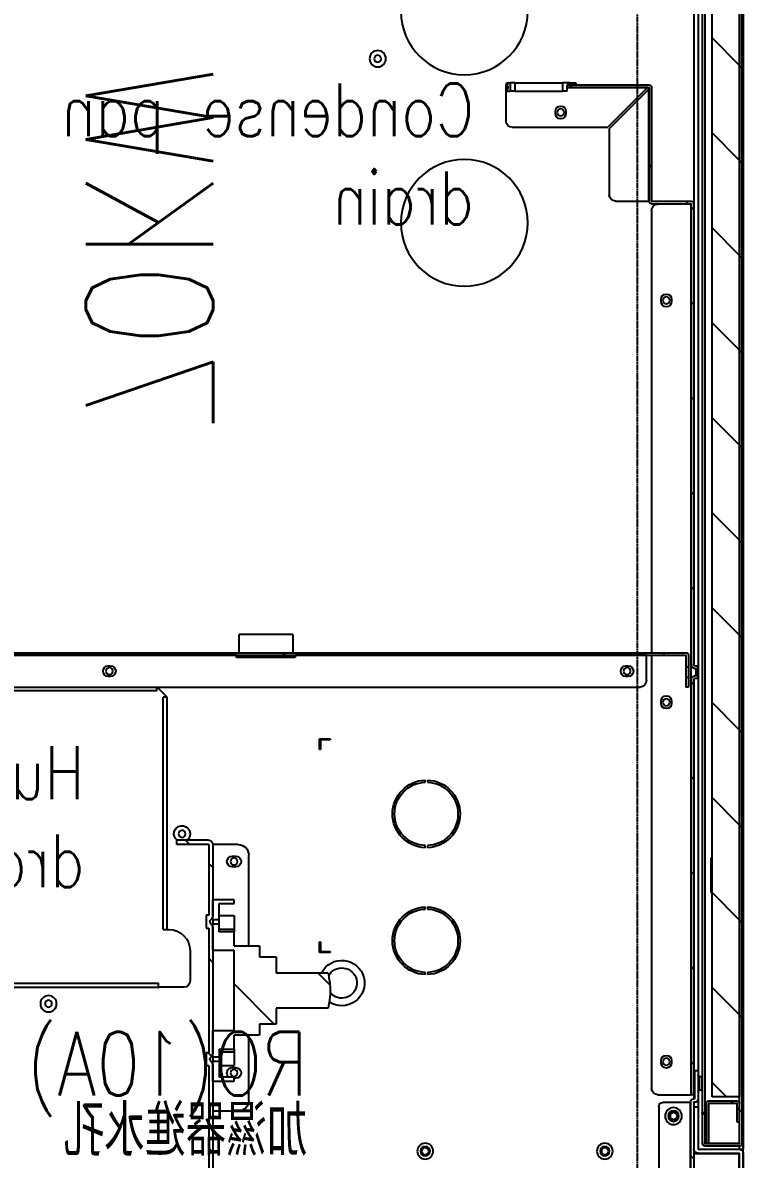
# Model space of a CAD drawing. Extents: x 225000 to 2157367, y 208400 to 840900.
# Drawn here: x 504635 to 504979, y 413072 to 413610 of the extents above; entities that cross this region are included whole.
import ezdxf
from ezdxf.enums import TextEntityAlignment as Align

# ---------------------------------------------------------------- set-up
doc = ezdxf.new("R2010")
doc.units = 0
doc.header["$LTSCALE"] = 10
doc.linetypes.add('XFDC20$0$HIDDEN2', pattern=[0.1875, 0.125, -0.0625])
for name, color, linetype in [('XFDC20$0$A-C-2800 (PH2)', 195, 'XFDC20$0$HIDDEN2'), ('XFM2Q20-DC$0$EQUIP-01', 3, 'Continuous'), ('XFM2Q20-DC$0$RACK-DC1-600X1200', 6, 'Continuous'), ('XFM2Q20-DC$0$RACK-DC1-洋基', 9, 'Continuous')]:
    doc.layers.add(name, color=color, linetype=linetype)
doc.styles.add('XFM2Q20-DC$0$XOL30-HVAC-EQ-L194205$0$Standard', font='txt.shx', dxfattribs={"width": 0.8, "bigfont": 'chineset.shx'})
pattern_1 = [(45, (-3953.437, -702.407), (-22.45064, 22.45064), [])]

# ---------------------------------------------------------------- blocks, each defined once
blk = doc.blocks.new('XFDC20')
at = {"layer": 'XFDC20$0$A-C-2800 (PH2)', "ltscale": 0.3}
blk.add_line((504925.59, 211277.31), (504925.59, 222602.31), dxfattribs=at)
blk = doc.blocks.new('XFM2Q20-DC$0$RACK-70W-加濕型')
at = {"layer": 'XFM2Q20-DC$0$EQUIP-01'}
h = blk.add_hatch(dxfattribs=at)
h.set_pattern_fill('ANSI31', color=256, scale=10, style=0)
h.set_pattern_definition(pattern_1)
edge = h.paths.add_edge_path(flags=0)
edge.add_line((-280.6, 91.5), (-281.8, 91.5))
edge.add_line((-281.8, 91.5), (-281.8, 77.71))
edge.add_arc((-281.81, 77.71), 0.01, 270, 360, ccw=False)
edge.add_line((-281.81, 77.7), (-298.29, 77.7))
edge.add_arc((-298.29, 77.71), 0.01, 180, 270, ccw=False)
edge.add_line((-298.3, 77.71), (-298.3, 1012.29))
edge.add_arc((-298.29, 1012.29), 0.01, 90, 180, ccw=False)
edge.add_line((-298.29, 1012.3), (-281.81, 1012.3))
edge.add_arc((-281.81, 1012.29), 0.01, 0, 90, ccw=False)
edge.add_line((-281.8, 1012.29), (-281.8, 998.5))
edge.add_line((-281.8, 998.5), (-280.6, 998.5))
edge.add_line((-280.6, 998.5), (-280.6, 1012.29))
edge.add_arc((-281.81, 1012.29), 1.21, 0, 90)
edge.add_line((-281.81, 1013.5), (-298.29, 1013.5))
edge.add_arc((-298.29, 1012.29), 1.21, 90, 180)
edge.add_line((-299.5, 1012.29), (-299.5, 77.71))
edge.add_arc((-298.29, 77.71), 1.21, 180, 270)
edge.add_line((-298.29, 76.5), (-281.81, 76.5))
edge.add_arc((-281.81, 77.71), 1.21, 270, 360)
edge.add_line((-280.6, 77.71), (-280.6, 91.5))
h = blk.add_hatch(dxfattribs=at)
h.set_pattern_fill('ANSI31', color=256, scale=10, style=0)
h.set_pattern_definition(pattern_1)
h.paths.add_polyline_path([(-285.3, 99.7), (-285.3, 990.3), (-298.3, 990.3), (-298.3, 99.7)], flags=0)
h = blk.add_hatch(dxfattribs=at)
h.set_pattern_fill('ANSI31', color=256, scale=10, style=0)
h.set_pattern_definition(pattern_1)
edge = h.paths.add_edge_path(flags=0)
edge.add_line((-278.6, 303.31), (-278.6, 302.08))
edge.add_line((-278.6, 302.08), (-277.61, 302.08))
edge.add_spline(control_points=[(-277.61, 302.08), (-277.54, 302.08), (-277.47, 302.08), (-277.41, 302.09), (-277.17, 302.11), (-276.93, 302.18), (-276.72, 302.28), (-276.56, 302.35), (-276.41, 302.44), (-276.27, 302.55), (-276.09, 302.69), (-275.94, 302.85), (-275.81, 303.03), (-275.67, 303.24), (-275.55, 303.47), (-275.49, 303.72), (-275.43, 303.92), (-275.4, 304.12), (-275.4, 304.33)], knot_values=[0.012492, 0.012492, 0.012492, 0.012492, 0.012694, 0.012694, 0.012694, 0.01341, 0.01341, 0.01341, 0.013935, 0.013935, 0.013935, 0.014597, 0.014597, 0.014597, 0.015361, 0.015361, 0.015361, 0.015982, 0.015982, 0.015982, 0.015982], weights=[1, 1, 1, 1, 1, 1, 1, 1, 1, 1, 1, 1, 1, 1, 1, 1, 1, 1, 1], degree=3, periodic=0)
edge.add_line((-275.4, 304.33), (-275.4, 521.99))
edge.add_arc((-275.39, 521.99), 0.01, 90, 180, ccw=False)
edge.add_line((-275.39, 522), (-256.61, 522))
edge.add_arc((-256.61, 523.21), 1.21, 270, 360)
edge.add_line((-255.4, 523.21), (-255.4, 576.99))
edge.add_arc((-255.39, 576.99), 0.01, 90, 180, ccw=False)
edge.add_line((-255.39, 577), (-216.65, 577))
edge.add_line((-216.65, 577), (-216.65, 578.2))
edge.add_line((-216.65, 578.2), (-255.39, 578.2))
edge.add_arc((-255.39, 576.99), 1.21, 90, 180)
edge.add_line((-256.6, 576.99), (-256.6, 523.21))
edge.add_arc((-256.61, 523.21), 0.01, 270, 360, ccw=False)
edge.add_line((-256.61, 523.2), (-275.39, 523.2))
edge.add_arc((-275.39, 521.99), 1.21, 90, 180)
edge.add_line((-276.6, 521.99), (-276.6, 304.33))
edge.add_spline(control_points=[(-276.6, 304.33), (-276.6, 304.27), (-276.61, 304.21), (-276.62, 304.15), (-276.64, 304.04), (-276.68, 303.92), (-276.73, 303.83), (-276.79, 303.73), (-276.86, 303.63), (-276.95, 303.56), (-277, 303.51), (-277.06, 303.47), (-277.12, 303.44), (-277.21, 303.39), (-277.32, 303.35), (-277.43, 303.33), (-277.49, 303.32), (-277.55, 303.31), (-277.61, 303.31)], knot_values=[0.005521, 0.005521, 0.005521, 0.005521, 0.005706, 0.005706, 0.005706, 0.006052, 0.006052, 0.006052, 0.006399, 0.006399, 0.006399, 0.006604, 0.006604, 0.006604, 0.006941, 0.006941, 0.006941, 0.007122, 0.007122, 0.007122, 0.007122], weights=[1, 1, 1, 1, 1, 1, 1, 1, 1, 1, 1, 1, 1, 1, 1, 1, 1, 1, 1], degree=3, periodic=0)
edge.add_line((-277.61, 303.31), (-278.6, 303.31))
h = blk.add_hatch(dxfattribs=at)
h.set_pattern_fill('ANSI31', color=256, scale=10, style=0)
h.set_pattern_definition(pattern_1)
edge = h.paths.add_edge_path(flags=0)
edge.add_line((-272.89, 308.5), (180.72, 308.5))
edge.add_line((180.72, 308.5), (180.72, 309.7))
edge.add_line((180.72, 309.7), (-272.89, 309.7))
edge.add_arc((-272.89, 308.49), 1.21, 90, 180)
edge.add_line((-274.1, 308.49), (-274.1, 303))
edge.add_line((-274.1, 303), (-272.9, 303))
edge.add_line((-272.9, 303), (-272.9, 308.49))
edge.add_arc((-272.89, 308.49), 0.01, 90, 180, ccw=False)
h = blk.add_hatch(dxfattribs=at)
h.set_pattern_fill('ANSI31', color=256, scale=10, style=0)
h.set_pattern_definition(pattern_1)
edge = h.paths.add_edge_path(flags=0)
edge.add_line((-275.4, 100.71), (-275.4, 296.67))
edge.add_spline(control_points=[(-275.4, 296.67), (-275.4, 296.8), (-275.41, 296.92), (-275.43, 297.05), (-275.46, 297.18), (-275.49, 297.32), (-275.54, 297.45), (-275.63, 297.7), (-275.77, 297.94), (-275.95, 298.15), (-276.12, 298.34), (-276.32, 298.51), (-276.54, 298.63), (-276.76, 298.76), (-277, 298.85), (-277.25, 298.89), (-277.37, 298.91), (-277.49, 298.92), (-277.61, 298.92)], knot_values=[0.013074, 0.013074, 0.013074, 0.013074, 0.01345, 0.01345, 0.01345, 0.013861, 0.013861, 0.013861, 0.014671, 0.014671, 0.014671, 0.015433, 0.015433, 0.015433, 0.01619, 0.01619, 0.01619, 0.016548, 0.016548, 0.016548, 0.016548], weights=[1, 1, 1, 1, 1, 1, 1, 1, 1, 1, 1, 1, 1, 1, 1, 1, 1, 1, 1], degree=3, periodic=0)
edge.add_line((-277.61, 298.92), (-278.6, 298.92))
edge.add_line((-278.6, 298.92), (-278.6, 297.69))
edge.add_line((-278.6, 297.69), (-277.61, 297.69))
edge.add_spline(control_points=[(-277.61, 297.69), (-277.59, 297.69), (-277.57, 297.69), (-277.55, 297.69), (-277.44, 297.68), (-277.32, 297.65), (-277.22, 297.61), (-277.11, 297.57), (-277.02, 297.5), (-276.93, 297.42), (-276.85, 297.35), (-276.77, 297.25), (-276.72, 297.15), (-276.67, 297.05), (-276.63, 296.94), (-276.61, 296.82), (-276.6, 296.77), (-276.6, 296.72), (-276.6, 296.67)], knot_values=[0.004605, 0.004605, 0.004605, 0.004605, 0.004665, 0.004665, 0.004665, 0.005007, 0.005007, 0.005007, 0.005354, 0.005354, 0.005354, 0.005702, 0.005702, 0.005702, 0.006049, 0.006049, 0.006049, 0.006206, 0.006206, 0.006206, 0.006206], weights=[1, 1, 1, 1, 1, 1, 1, 1, 1, 1, 1, 1, 1, 1, 1, 1, 1, 1, 1], degree=3, periodic=0)
edge.add_line((-276.6, 296.67), (-276.6, 100.71))
edge.add_line((-276.6, 100.71), (-275.4, 100.71))
h = blk.add_hatch(dxfattribs=at)
h.set_pattern_fill('ANSI31', color=256, scale=10, style=0)
h.set_pattern_definition(pattern_1)
edge = h.paths.add_edge_path(flags=0)
edge.add_arc((-46.99, 218.99), 2.01, 90, 180)
edge.add_line((-49, 218.99), (-49, 185.67))
edge.add_spline(control_points=[(-49, 185.67), (-49, 185.54), (-48.99, 185.4), (-48.97, 185.26), (-48.92, 184.98), (-48.83, 184.7), (-48.71, 184.44), (-48.55, 184.09), (-48.33, 183.77), (-48.08, 183.47), (-47.96, 183.31), (-47.82, 183.16), (-47.7, 183), (-47.64, 182.93), (-47.58, 182.85), (-47.53, 182.76), (-47.5, 182.71), (-47.48, 182.65), (-47.46, 182.59), (-47.46, 182.56), (-47.45, 182.53), (-47.45, 182.5), (-47.45, 182.45), (-47.47, 182.39), (-47.48, 182.34), (-47.52, 182.23), (-47.59, 182.13), (-47.66, 182.04), (-47.98, 181.62), (-48.35, 181.24), (-48.6, 180.78), (-48.76, 180.49), (-48.89, 180.17), (-48.95, 179.84), (-48.98, 179.67), (-49, 179.5), (-49, 179.33)], knot_values=[0.024267, 0.024267, 0.024267, 0.024267, 0.024675, 0.024675, 0.024675, 0.025525, 0.025525, 0.025525, 0.026669, 0.026669, 0.026669, 0.027266, 0.027266, 0.027266, 0.027555, 0.027555, 0.027555, 0.027737, 0.027737, 0.027737, 0.027826, 0.027826, 0.027826, 0.027988, 0.027988, 0.027988, 0.02834, 0.02834, 0.02834, 0.029905, 0.029905, 0.029905, 0.030908, 0.030908, 0.030908, 0.031425, 0.031425, 0.031425, 0.031425], weights=[1, 1, 1, 1, 1, 1, 1, 1, 1, 1, 1, 1, 1, 1, 1, 1, 1, 1, 1, 1, 1, 1, 1, 1, 1, 1, 1, 1, 1, 1, 1, 1, 1, 1, 1, 1, 1], degree=3, periodic=0)
edge.add_line((-49, 179.33), (-49, 120.67))
edge.add_spline(control_points=[(-49, 120.67), (-49, 120.54), (-48.99, 120.4), (-48.97, 120.26), (-48.92, 119.98), (-48.83, 119.7), (-48.71, 119.44), (-48.55, 119.09), (-48.33, 118.77), (-48.08, 118.47), (-47.96, 118.31), (-47.82, 118.16), (-47.7, 118), (-47.64, 117.93), (-47.58, 117.85), (-47.53, 117.76), (-47.5, 117.71), (-47.48, 117.65), (-47.46, 117.59), (-47.46, 117.56), (-47.45, 117.53), (-47.45, 117.5), (-47.45, 117.45), (-47.47, 117.39), (-47.48, 117.34), (-47.52, 117.23), (-47.59, 117.13), (-47.66, 117.04), (-47.98, 116.62), (-48.35, 116.24), (-48.6, 115.78), (-48.76, 115.49), (-48.89, 115.17), (-48.95, 114.84), (-48.98, 114.67), (-49, 114.5), (-49, 114.33)], knot_values=[0.024267, 0.024267, 0.024267, 0.024267, 0.024675, 0.024675, 0.024675, 0.025525, 0.025525, 0.025525, 0.026669, 0.026669, 0.026669, 0.027266, 0.027266, 0.027266, 0.027555, 0.027555, 0.027555, 0.027737, 0.027737, 0.027737, 0.027826, 0.027826, 0.027826, 0.027988, 0.027988, 0.027988, 0.02834, 0.02834, 0.02834, 0.029905, 0.029905, 0.029905, 0.030908, 0.030908, 0.030908, 0.031425, 0.031425, 0.031425, 0.031425], weights=[1, 1, 1, 1, 1, 1, 1, 1, 1, 1, 1, 1, 1, 1, 1, 1, 1, 1, 1, 1, 1, 1, 1, 1, 1, 1, 1, 1, 1, 1, 1, 1, 1, 1, 1, 1, 1], degree=3, periodic=0)
edge.add_line((-49, 114.33), (-49, 43.01))
edge.add_arc((-46.99, 43.01), 2.01, 180, 270)
edge.add_line((-46.99, 41), (-32.1, 41))
edge.add_line((-32.1, 41), (-32.1, 43))
edge.add_line((-32.1, 43), (-46.99, 43))
edge.add_arc((-46.99, 43.01), 0.01, 180, 270, ccw=False)
edge.add_line((-47, 43.01), (-47, 114.33))
edge.add_spline(control_points=[(-47, 114.33), (-47, 114.33), (-47, 114.33), (-47, 114.34), (-47, 114.35), (-47, 114.36), (-46.99, 114.37), (-46.99, 114.38), (-46.98, 114.39), (-46.97, 114.4), (-46.97, 114.41), (-46.96, 114.42), (-46.95, 114.42), (-46.94, 114.43), (-46.93, 114.43), (-46.92, 114.43), (-46.91, 114.44), (-46.91, 114.44), (-46.9, 114.44)], knot_values=[0.000098, 0.000098, 0.000098, 0.000098, 0.000109, 0.000109, 0.000109, 0.000147, 0.000147, 0.000147, 0.000181, 0.000181, 0.000181, 0.000213, 0.000213, 0.000213, 0.000243, 0.000243, 0.000243, 0.000263, 0.000263, 0.000263, 0.000263], weights=[1, 1, 1, 1, 1, 1, 1, 1, 1, 1, 1, 1, 1, 1, 1, 1, 1, 1, 1], degree=3, periodic=0)
edge.add_line((-46.9, 114.44), (-45.8, 114.44))
edge.add_line((-45.8, 114.44), (-45.8, 120.56))
edge.add_line((-45.8, 120.56), (-46.9, 120.56))
edge.add_spline(control_points=[(-46.9, 120.56), (-46.91, 120.56), (-46.91, 120.56), (-46.92, 120.57), (-46.92, 120.57), (-46.93, 120.57), (-46.94, 120.57), (-46.95, 120.58), (-46.96, 120.58), (-46.97, 120.59), (-46.98, 120.6), (-46.98, 120.61), (-46.99, 120.63), (-47, 120.64), (-47, 120.65), (-47, 120.67), (-47, 120.67), (-47, 120.67), (-47, 120.67)], knot_values=[0.000647, 0.000647, 0.000647, 0.000647, 0.000664, 0.000664, 0.000664, 0.000685, 0.000685, 0.000685, 0.000723, 0.000723, 0.000723, 0.000764, 0.000764, 0.000764, 0.000789, 0.000789, 0.000789, 0.000814, 0.000814, 0.000814, 0.000814], weights=[1, 1, 1, 1, 1, 1, 1, 1, 1, 1, 1, 1, 1, 1, 1, 1, 1, 1, 1], degree=3, periodic=0)
edge.add_line((-47, 120.67), (-47, 179.33))
edge.add_spline(control_points=[(-47, 179.33), (-47, 179.33), (-47, 179.33), (-47, 179.34), (-47, 179.35), (-47, 179.36), (-46.99, 179.37), (-46.99, 179.38), (-46.98, 179.39), (-46.97, 179.4), (-46.97, 179.41), (-46.96, 179.42), (-46.95, 179.42), (-46.94, 179.43), (-46.93, 179.43), (-46.92, 179.43), (-46.91, 179.44), (-46.91, 179.44), (-46.9, 179.44)], knot_values=[0.000098, 0.000098, 0.000098, 0.000098, 0.000109, 0.000109, 0.000109, 0.000147, 0.000147, 0.000147, 0.000181, 0.000181, 0.000181, 0.000213, 0.000213, 0.000213, 0.000243, 0.000243, 0.000243, 0.000263, 0.000263, 0.000263, 0.000263], weights=[1, 1, 1, 1, 1, 1, 1, 1, 1, 1, 1, 1, 1, 1, 1, 1, 1, 1, 1], degree=3, periodic=0)
edge.add_line((-46.9, 179.44), (-45.8, 179.44))
edge.add_line((-45.8, 179.44), (-45.8, 185.56))
edge.add_line((-45.8, 185.56), (-46.9, 185.56))
edge.add_spline(control_points=[(-46.9, 185.56), (-46.91, 185.56), (-46.91, 185.56), (-46.92, 185.57), (-46.92, 185.57), (-46.93, 185.57), (-46.94, 185.57), (-46.95, 185.58), (-46.96, 185.58), (-46.97, 185.59), (-46.98, 185.6), (-46.98, 185.61), (-46.99, 185.63), (-47, 185.64), (-47, 185.65), (-47, 185.67), (-47, 185.67), (-47, 185.67), (-47, 185.67)], knot_values=[0.000647, 0.000647, 0.000647, 0.000647, 0.000664, 0.000664, 0.000664, 0.000685, 0.000685, 0.000685, 0.000723, 0.000723, 0.000723, 0.000764, 0.000764, 0.000764, 0.000789, 0.000789, 0.000789, 0.000814, 0.000814, 0.000814, 0.000814], weights=[1, 1, 1, 1, 1, 1, 1, 1, 1, 1, 1, 1, 1, 1, 1, 1, 1, 1, 1], degree=3, periodic=0)
edge.add_line((-47, 185.67), (-47, 218.99))
edge.add_arc((-46.99, 218.99), 0.01, 90, 180, ccw=False)
edge.add_line((-46.99, 219), (-32, 219))
edge.add_line((-32, 219), (-32, 221))
edge.add_line((-32, 221), (-46.99, 221))
h = blk.add_hatch(dxfattribs=at)
h.set_pattern_fill('ANSI31', color=256, scale=10, style=0)
h.set_pattern_definition(pattern_1)
h.paths.add_polyline_path([(-49, 192.9), (-59, 192.9), (-59, 191.05), (-52, 191.05), (-52, 183.44), (-49, 183.44)], flags=0)
h = blk.add_hatch(dxfattribs=at)
h.set_pattern_fill('ANSI31', color=256, scale=10, style=0)
h.set_pattern_definition(pattern_1)
edge = h.paths.add_edge_path(flags=0)
edge.add_line((-79, 141.59), (-79, 134.13))
edge.add_line((-79, 134.13), (-71, 134.13))
edge.add_line((-71, 134.13), (-71, 128.89))
edge.add_line((-71, 128.89), (-59, 128.89))
edge.add_line((-59, 128.89), (-59, 122.28))
edge.add_line((-59, 122.28), (-52, 122.28))
edge.add_line((-52, 122.28), (-52, 118.44))
edge.add_line((-52, 118.44), (-49, 118.44))
edge.add_line((-49, 118.44), (-49, 130.87))
edge.add_line((-49, 130.87), (-59, 130.87))
edge.add_line((-59, 130.87), (-59, 169.13))
edge.add_line((-59, 169.13), (-49, 169.13))
edge.add_line((-49, 169.13), (-49, 181.56))
edge.add_line((-49, 181.56), (-52, 181.56))
edge.add_line((-52, 181.56), (-52, 177.72))
edge.add_line((-52, 177.72), (-59, 177.72))
edge.add_line((-59, 177.72), (-59, 171.11))
edge.add_line((-59, 171.11), (-71, 171.11))
edge.add_line((-71, 171.11), (-71, 165.87))
edge.add_line((-71, 165.87), (-79, 165.87))
edge.add_line((-79, 165.87), (-79, 158.41))
edge.add_line((-79, 158.41), (-103.5, 158.41))
edge.add_spline(control_points=[(-103.5, 158.41), (-104.01, 156.29), (-104.35, 154.11), (-104.47, 151.93), (-104.67, 148.48), (-104.31, 144.98), (-103.51, 141.62), (-103.51, 141.61), (-103.5, 141.6), (-103.5, 141.59)], knot_values=[0.036126, 0.036126, 0.036126, 0.036126, 0.042615, 0.042615, 0.042615, 0.052873, 0.052873, 0.052873, 0.052907, 0.052907, 0.052907, 0.052907], weights=[1, 1, 1, 1, 1, 1, 1, 1, 1, 1], degree=3, periodic=0)
edge.add_line((-103.5, 141.59), (-79, 141.59))
h = blk.add_hatch(dxfattribs=at)
h.set_pattern_fill('ANSI31', color=256, scale=10, style=0)
h.set_pattern_definition(pattern_1)
edge = h.paths.add_edge_path(flags=0)
edge.add_arc((-276.99, 98.71), 1.61, 180, 270)
edge.add_line((-276.99, 97.1), (-276.61, 97.1))
edge.add_arc((-276.61, 97.09), 0.01, 0, 90, ccw=False)
edge.add_line((-276.6, 97.09), (-276.6, 54.11))
edge.add_arc((-276.61, 54.11), 0.01, 270, 360, ccw=False)
edge.add_line((-276.61, 54.1), (-276.99, 54.1))
edge.add_arc((-276.99, 52.49), 1.61, 90, 180)
edge.add_line((-278.6, 52.49), (-278.6, 39.1))
edge.add_line((-278.6, 39.1), (-277, 39.1))
edge.add_line((-277, 39.1), (-277, 52.49))
edge.add_arc((-276.99, 52.49), 0.01, 90, 180, ccw=False)
edge.add_line((-276.99, 52.5), (-276.61, 52.5))
edge.add_arc((-276.61, 54.11), 1.61, 270, 360)
edge.add_line((-275, 54.11), (-275, 97.09))
edge.add_arc((-276.61, 97.09), 1.61, 0, 90)
edge.add_line((-276.61, 98.7), (-276.99, 98.7))
edge.add_arc((-276.99, 98.71), 0.01, 180, 270, ccw=False)
edge.add_line((-277, 98.71), (-277, 112.1))
edge.add_line((-277, 112.1), (-278.6, 112.1))
edge.add_line((-278.6, 112.1), (-278.6, 98.71))
h = blk.add_hatch(dxfattribs=at)
h.set_pattern_fill('ANSI31', color=256, scale=10, style=0)
h.set_pattern_definition(pattern_1)
edge = h.paths.add_edge_path(flags=0)
edge.add_line((-298.3, 96.49), (-298.3, 87.7))
edge.add_line((-298.3, 87.7), (-297.1, 87.7))
edge.add_line((-297.1, 87.7), (-297.1, 96.49))
edge.add_arc((-297.09, 96.49), 0.01, 90, 180, ccw=False)
edge.add_line((-297.09, 96.5), (-283.61, 96.5))
edge.add_arc((-283.61, 96.49), 0.01, 0, 90, ccw=False)
edge.add_line((-283.6, 96.49), (-283.6, 77.7))
edge.add_line((-283.6, 77.7), (-282.4, 77.7))
edge.add_line((-282.4, 77.7), (-282.4, 96.49))
edge.add_arc((-283.61, 96.49), 1.21, 0, 90)
edge.add_line((-283.61, 97.7), (-297.09, 97.7))
edge.add_arc((-297.09, 96.49), 1.21, 90, 180)
h = blk.add_hatch(dxfattribs=at)
h.set_pattern_fill('ANSI31', color=256, scale=10, style=0)
h.set_pattern_definition(pattern_1)
edge = h.paths.add_edge_path(flags=0)
edge.add_line((-298, 32.01), (-298, 72.99))
edge.add_arc((-297.99, 72.99), 0.01, 90, 180, ccw=False)
edge.add_line((-297.99, 73), (-278.61, 73))
edge.add_arc((-278.61, 75.01), 2.01, 270, 360)
edge.add_line((-276.6, 75.01), (-276.6, 95))
edge.add_line((-276.6, 95), (-278.6, 95))
edge.add_line((-278.6, 95), (-278.6, 75.01))
edge.add_arc((-278.61, 75.01), 0.01, 270, 360, ccw=False)
edge.add_line((-278.61, 75), (-297.99, 75))
edge.add_arc((-297.99, 72.99), 2.01, 90, 180)
edge.add_line((-300, 72.99), (-300, 32.01))
edge.add_arc((-297.99, 32.01), 2.01, 180, 270)
edge.add_line((-297.99, 30), (-277.01, 30))
edge.add_arc((-277.01, 32.01), 2.01, 270, 360)
edge.add_line((-275, 32.01), (-275, 45.65))
edge.add_spline(control_points=[(-275, 45.65), (-275.01, 45.73), (-275.01, 45.81), (-275.01, 45.89), (-275.02, 46.11), (-275.02, 46.33), (-275, 46.55)], knot_values=[0.006519, 0.006519, 0.006519, 0.006519, 0.006757, 0.006757, 0.006757, 0.007417, 0.007417, 0.007417, 0.007417], weights=[1, 1, 1, 1, 1, 1, 1], degree=3, periodic=0)
edge.add_line((-275, 46.55), (-275, 52))
edge.add_line((-275, 52), (-277, 52))
edge.add_line((-277, 52), (-277, 32.01))
edge.add_arc((-277.01, 32.01), 0.01, 270, 360, ccw=False)
edge.add_line((-277.01, 32), (-297.99, 32))
edge.add_arc((-297.99, 32.01), 0.01, 180, 270, ccw=False)
for p, q in [((-300, 1015), (-300, 75)), ((-299.5, 77.71), (-299.5, 1012.29)), ((-298.3, 77.71), (-298.3, 1012.29)), ((-281.81, 1012.2), (-281.81, 77.8)), ((-278.61, 1015), (-278.61, 109.85)), ((-281.8, 997.79), (-281.8, 92.21)), ((-280.6, 997.79), (-280.6, 92.21)), ((-278.6, 995), (-278.6, 303.31)), ((-298.3, 990.3), (-298.3, 99.7)), ((-285.3, 99.7), (-285.3, 990.3)), ((-276.59, 947.63), (-276.59, 522.15)), ((-256.6, 576.99), (-256.6, 523.21)), ((-255.4, 576.99), (-255.4, 523.21)), ((-255.39, 576.28), (-255.4, 576.63)), ((-216.65, 578.2), (-255.39, 578.2)), ((-216.65, 577), (-255.39, 577)), ((-255.39, 523.3), (-255.39, 576.28)), ((-236.6, 557.49), (-255.39, 576.28)), ((-255.04, 577), (-254.68, 576.99)), ((-254.68, 576.99), (-235.89, 558.2)), ((-254.68, 576.99), (-216.65, 576.99)), ((-220.7, 579.2), (-220.7, 578.2)), ((-220.64, 579.2), (-220.7, 579.2)), ((-220.64, 578.2), (-220.64, 579.2)), ((-218.01, 579.2), (-220.64, 579.2)), ((-218.01, 578.2), (-218.01, 579.2)), ((-218.01, 579.2), (-214.45, 579.2)), ((-218.01, 578.2), (-216.65, 578.2)), ((-216.65, 575.2), (-216.65, 578.2)), ((-216.65, 578.2), (-216.65, 577)), ((-216.65, 575.2), (-214.45, 575.2)), ((-214.45, 579.2), (-214.45, 575.2)), ((-192.05, 579.2), (-214.45, 579.2)), ((-192.05, 575.2), (-214.45, 575.2)), ((-192.05, 579.2), (-189.76, 579.2)), ((-192.05, 575.2), (-192.05, 579.2)), ((-192.05, 575.2), (-189.76, 575.2)), ((-189.76, 579.2), (-189.76, 575.2)), ((-188.1, 579.2), (-189.76, 579.2)), ((-188.1, 575.2), (-189.76, 575.2)), ((-187.65, 577), (-188.58, 577)), ((-188.58, 576.99), (-187.65, 576.99)), ((-188.56, 576.66), (-187.85, 576.66)), ((-188.55, 578.2), (-187.65, 578.2)), ((-187.85, 576.2), (-187.85, 576.66)), ((-187.65, 578.2), (-187.65, 577)), ((-187.65, 576.99), (-187.65, 577)), ((-187.65, 576.99), (-187.65, 561.2)), ((-216.1, 565.7), (-216.1, 564.7)), ((-211.1, 564.7), (-211.1, 565.7)), ((-236.6, 557.49), (-236.6, 526.3)), ((-190.65, 558.2), (-235.89, 558.2)), ((-276.6, 521.99), (-276.6, 304.33)), ((-275.4, 521.99), (-275.4, 304.33)), ((-275.39, 521.9), (-275.4, 521.9)), ((-256.61, 523.2), (-275.39, 523.2)), ((-256.61, 522), (-275.39, 522)), ((-275.39, 100.71), (-275.39, 521.9)), ((-275.39, 521.9), (-259.6, 521.9)), ((-255.4, 523.3), (-255.39, 523.3)), ((-239.6, 523.3), (-255.39, 523.3)), ((-256.6, 518.9), (-256.6, 309.7)), ((-266.1, 476.8), (-266.1, 475.8)), ((-261.1, 475.8), (-261.1, 476.8)), ((-86.8, 318.3), (-86.8, 309.7)), ((-86.8, 318.3), (-62.37, 318.3)), ((-62.37, 318.3), (-61.4, 318.3)), ((-61.4, 309.7), (-61.4, 318.3)), ((-274.1, 308.49), (-274.1, 303)), ((-272.9, 308.49), (-272.9, 303)), ((180.72, 309.7), (-272.89, 309.7)), ((180.72, 308.5), (-272.89, 308.5)), ((-256.6, 308.5), (-256.6, 103.71)), ((-254.2, 308.5), (-254.2, 308.49)), ((-254.2, 296.5), (-254.2, 308.49)), ((-254.2, 308.49), (-88, 308.49)), ((-88, 308.5), (-88, 307.5)), ((-88, 307.5), (-61.26, 307.5)), ((-61.26, 307.5), (-60.2, 307.5)), ((-60.2, 307.5), (-60.2, 308.5)), ((-60.2, 308.49), (178.4, 308.49)), ((-278.6, 303.31), (-277.61, 303.31)), ((-278.6, 302.08), (-278.6, 303.31)), ((-278.6, 302.08), (-277.61, 302.08)), ((-278.6, 298.92), (-278.6, 302.08)), ((-277.61, 302.08), (-277.61, 298.92)), ((-275.4, 296.67), (-275.4, 304.33)), ((-272.9, 303), (-274.1, 303)), ((-274.1, 303), (-274.1, 298)), ((-272.9, 303), (-272.9, 298)), ((-244.5, 303.5), (-245.5, 303.5)), ((0.5, 303.5), (-0.5, 303.5)), ((-278.6, 297.69), (-278.6, 298.92)), ((-277.61, 298.92), (-278.6, 298.92)), ((-277.61, 297.69), (-278.6, 297.69)), ((-278.6, 297.69), (-278.6, 112.1)), ((-276.6, 296.67), (-276.6, 100.71)), ((-275.4, 296.67), (-275.4, 100.71)), ((-274.1, 298), (-272.9, 298)), ((-274.1, 298), (-274.1, 293.5)), ((-272.9, 298), (-272.9, 293.5)), ((-245.5, 298.5), (-244.5, 298.5)), ((-0.5, 298.5), (0.5, 298.5)), ((-274.1, 293.5), (-272.9, 293.5)), ((251.2, 293.5), (-251.2, 293.5)), ((-27.41, 288.7), (-22.61, 293.5)), ((-22.4, 291.7), (240, 291.7)), ((-266.1, 286.8), (-266.1, 285.8)), ((-261.1, 285.8), (-261.1, 286.8)), ((-27.42, 288.7), (-27.41, 288.7)), ((-27.42, 178.8), (-27.42, 288.7)), ((-25.41, 178.8), (-25.41, 288.69)), ((-104.5, 269), (-104.5, 268.5)), ((-99.5, 269), (-104.5, 269)), ((-99.5, 264), (-99.5, 269)), ((-104.5, 268.5), (-100, 268.5)), ((-100, 268.5), (-100, 264)), ((-100, 264), (-99.5, 264)), ((-150.5, 249.49), (-150.5, 248.49)), ((-149.5, 248.49), (-149.5, 249.49)), ((-46.99, 221), (-32, 221)), ((-32, 219), (-32, 221)), ((-150.5, 218.51), (-150.5, 217.51)), ((-149.5, 217.51), (-149.5, 218.51)), ((-61, 218.99), (-49.01, 218.99)), ((-49, 218.99), (-49.01, 218.99)), ((-49.01, 218.99), (-49.01, 192.9)), ((-49, 218.99), (-49, 185.67)), ((-47, 218.99), (-47, 185.67)), ((-46.99, 219), (-32, 219)), ((-285.3, 212.5), (-284.6, 212.5)), ((-284.6, 212.5), (-284.6, 196.5)), ((-66, 171.11), (-66, 213.99)), ((-58.14, 213.5), (-59.86, 213.5)), ((-59.86, 208.5), (-58.14, 208.5)), ((-284.6, 196.5), (-285.3, 196.5)), ((-150.5, 189.49), (-150.5, 188.49)), ((-149.5, 188.49), (-149.5, 189.49)), ((-59, 191.05), (-59, 192.9)), ((-59, 192.9), (-49, 192.9)), ((-52, 191.05), (-59, 191.05)), ((-52, 183.44), (-52, 191.05)), ((-49, 183.44), (-49, 192.9)), ((-59, 185.49), (-59, 178.96)), ((-52, 185.49), (-59, 185.49)), ((-52, 183.44), (-49, 183.44)), ((-52, 181.56), (-52, 183.44)), ((-49, 183.44), (-49, 181.56)), ((-46.9, 185.56), (-45.8, 185.56)), ((-45.8, 185.56), (-45.8, 179.44)), ((-52, 178.96), (-59, 178.96)), ((-59, 178.96), (-59, 177.72)), ((-59, 171.11), (-59, 177.72)), ((-59, 177.72), (-52, 177.72)), ((-52, 177.72), (-52, 181.56)), ((-49, 181.56), (-52, 181.56)), ((-49, 169.13), (-49, 181.56)), ((-49, 179.33), (-49, 120.67)), ((-47, 179.33), (-47, 120.67)), ((-45.8, 179.44), (-46.9, 179.44)), ((-27.42, 178.8), (-28.2, 178.8)), ((-25.41, 178.8), (-27.42, 178.8)), ((-99.5, 173), (-100, 173)), ((-100, 173), (-100, 168.5)), ((-99.5, 168), (-99.5, 173)), ((-100, 168.5), (-104.5, 168.5)), ((-104.5, 168.5), (-104.5, 168)), ((-104.5, 168), (-99.5, 168)), ((-71, 171.11), (-71, 165.87)), ((-59, 171.11), (-71, 171.11)), ((-49, 169.13), (-59, 169.13)), ((-59, 130.87), (-59, 169.13)), ((-49.01, 169.13), (-49.01, 130.87)), ((-38.2, 168.8), (-38.2, 154.49)), ((-79, 165.87), (-79, 158.41)), ((-71, 165.87), (-79, 165.87)), ((-150.5, 158.51), (-150.5, 157.51)), ((-149.5, 157.51), (-149.5, 158.51)), ((-79, 158.41), (-103.5, 158.41)), ((-35.2, 151.49), (-23.4, 151.49)), ((-23.4, 151.49), (-23.4, 151.28)), ((-23.4, 151.28), (-23.2, 151.28)), ((-23.2, 151.48), (-23.2, 153.49)), ((240.8, 153.49), (-23.2, 153.49)), ((-23.2, 151.28), (-23.2, 151.48)), ((240.8, 151.48), (-23.2, 151.48)), ((-103.5, 141.59), (-79, 141.59)), ((-79, 141.59), (-79, 134.13)), ((-79, 134.13), (-71, 134.13)), ((-71, 134.13), (-71, 128.89)), ((-59, 130.87), (-49, 130.87)), ((-49, 118.44), (-49, 130.87)), ((-71, 128.89), (-59, 128.89)), ((-66, 98), (-66, 128.89)), ((-59, 122.28), (-59, 128.89)), ((-52, 122.28), (-59, 122.28)), ((-59, 122.28), (-59, 121.04)), ((-52, 121.04), (-59, 121.04)), ((-59, 121.04), (-59, 114.51)), ((-52, 122.28), (-52, 118.44)), ((-52, 118.44), (-49, 118.44)), ((-52, 118.44), (-52, 116.56)), ((-49, 118.44), (-49, 116.56)), ((-46.9, 120.56), (-45.8, 120.56)), ((-45.8, 120.56), (-45.8, 114.44)), ((-266.1, 116.8), (-266.1, 115.8)), ((-261.1, 115.8), (-261.1, 116.8)), ((-58.14, 113.5), (-59.86, 113.5)), ((-52, 114.51), (-59, 114.51)), ((-49, 116.56), (-52, 116.56)), ((-52, 116.56), (-52, 108.95)), ((-49, 107.1), (-49, 116.56)), ((-49, 114.33), (-49, 43.01)), ((-47, 114.33), (-47, 43.01)), ((-45.8, 114.44), (-46.9, 114.44)), ((-279.21, 109.35), (-280.2, 109.35)), ((-280.2, 109.35), (-280.2, 102.85)), ((-279.21, 102.85), (-279.21, 109.35)), ((-278.6, 112.1), (-278.6, 98.71)), ((-277, 112.1), (-278.6, 112.1)), ((-277, 112.1), (-277, 98.71)), ((-59.86, 108.5), (-59, 108.5)), ((-59, 107.1), (-59, 108.95)), ((-59, 108.95), (-52, 108.95)), ((-280.2, 102.85), (-279.21, 102.85)), ((-278.61, 102.35), (-278.61, 75)), ((-49, 107.1), (-59, 107.1)), ((-49.01, 107.1), (-49.01, 93)), ((-298.3, 99.7), (-285.3, 99.7)), ((-298.29, 96.65), (-298.29, 99.7)), ((-297.09, 97.7), (-283.61, 97.7)), ((-278.6, 98.71), (-278.6, 95)), ((-276.99, 98.7), (-276.61, 98.7)), ((-276.99, 97.1), (-276.61, 97.1)), ((-276.6, 100.71), (-275.4, 100.71)), ((-276.6, 97.09), (-276.6, 54.11)), ((-276.59, 100.71), (-276.59, 98.7)), ((-275.4, 100.71), (-275.39, 100.71)), ((-259.6, 100.71), (-275.39, 100.71)), ((-275, 97.09), (-275, 54.11)), ((-274.99, 97.09), (-275, 97.09)), ((-274.99, 54.11), (-274.99, 97.09)), ((-274.99, 97.09), (-262, 97.09)), ((-298.3, 87.7), (-298.3, 96.49)), ((-297.1, 87.7), (-297.1, 96.49)), ((-297.09, 96.5), (-283.61, 96.5)), ((-283.6, 96.49), (-283.6, 77.7)), ((-282.4, 96.49), (-282.4, 77.7)), ((-280.6, 92.21), (-281.8, 92.21)), ((-281.8, 91.5), (-281.8, 92.21)), ((-281.8, 91.5), (-281.8, 77.71)), ((-281.8, 91.5), (-280.6, 91.5)), ((-280.6, 91.5), (-280.6, 92.21)), ((-280.6, 91.5), (-280.6, 77.71)), ((-278.6, 95), (-278.6, 75.01)), ((-276.6, 95), (-278.6, 95)), ((-276.6, 95), (-276.6, 75.01)), ((-260, 95.09), (-260, 56.11)), ((-49.01, 93), (-61, 93)), ((-49.01, 93), (-49, 93)), ((-298.3, 87.7), (-297.1, 87.7)), ((-298.29, 77.8), (-298.29, 87.7)), ((-298.3, 77.8), (-298.29, 77.8)), ((-283.6, 77.8), (-298.29, 77.8)), ((-281.81, 77.7), (-298.29, 77.7)), ((-281.81, 76.5), (-298.29, 76.5)), ((-297.99, 77.8), (-297.99, 77.7)), ((-297.99, 76.5), (-297.99, 75)), ((-283.6, 77.7), (-282.4, 77.7)), ((-281.81, 77.8), (-282.4, 77.8)), ((-281.81, 77.8), (-281.8, 78.15)), ((-297.99, 75), (-300, 75)), ((-300, 72.99), (-300, 32.01)), ((-298, 72.99), (-298, 32.01)), ((-297.99, 72.89), (-298, 72.89)), ((-278.61, 75), (-297.99, 75)), ((-278.61, 73), (-297.99, 73)), ((-297.99, 32.11), (-297.99, 72.89)), ((-277, 72.89), (-297.99, 72.89)), ((-278.61, 73), (-276.6, 73))]:
    blk.add_line(p, q, dxfattribs=at)
at = {"layer": 'XFM2Q20-DC$0$EQUIP-01', "flags": 128}
for points in [[(-104.36, 149.1), (-104.84, 148.55), (-106.07, 147.52)], [(-276.6, 72.85), (-276.61, 72.85), (-277, 72.89)]]:
    blk.add_lwpolyline(points, dxfattribs=at)
at = {"layer": 'XFM2Q20-DC$0$EQUIP-01'}
for centre, radius in [((-168, 613), 30), ((-127, 590.6), 3.85), ((-127, 590.6), 1.65), ((-213.6, 565.2), 1.65), ((-168, 513), 30), ((-263.6, 476.3), 1.65), ((-245, 301), 1.65), ((0, 301), 1.65), ((-263.6, 286.3), 1.65), ((-34.4, 224.06), 1.65), ((-59, 211), 1.65), ((28.8, 143.7), 3.86), ((28.8, 143.7), 1.65), ((-263.6, 116.3), 1.65), ((-59, 111), 1.65), ((-267, 90.6), 4), ((-267, 90.6), 2.5), ((-267, 90.6), 1.65), ((-234.5, 74), 3.75), ((-234.5, 74), 2.25), ((-234.5, 74), 1.65), ((-149.5, 74), 3.75), ((-149.5, 74), 2.25), ((-149.5, 74), 1.65)]:
    blk.add_circle(centre, radius, dxfattribs=at)
for centre, radius, start, end in [((-255.39, 576.99), 1.21, 90, 180), ((-255.39, 576.99), 0.01, 90, 180), ((-213.6, 565.7), 2.5, 0, 180), ((-213.6, 564.7), 2.5, 180, 0), ((-190.65, 561.2), 3, 270, 0), ((-275.39, 521.99), 1.21, 90, 180), ((-275.39, 521.99), 0.01, 90, 180), ((-259.6, 518.9), 3, 0, 90), ((-256.61, 523.21), 0.01, 270, 0), ((-256.61, 523.21), 1.21, 270, 0), ((-239.6, 526.3), 3, 270, 0), ((-263.6, 476.8), 2.5, 0, 180), ((-263.6, 475.8), 2.5, 180, 0), ((-272.89, 308.49), 1.21, 90, 180), ((-272.89, 308.49), 0.01, 90, 180), ((-245.5, 301), 2.5, 90, 270), ((-244.5, 301), 2.5, 270, 90), ((-0.5, 301), 2.5, 90, 270), ((0.5, 301), 2.5, 270, 90), ((-251.2, 296.5), 3, 180, 270), ((-22.4, 293.71), 2.01, 269.7149, 270), ((-263.6, 286.8), 2.5, 0, 180), ((-263.6, 285.8), 2.5, 180, 0), ((-27.42, 288.69), 2.01, 0, 0.2851), ((-150, 233.5), 16, 91.7908, 268.2092), ((-150, 233.5), 15, 91.9102, 268.0898), ((-150, 233.5), 16, 271.7908, 88.2092), ((-150, 233.5), 15, 271.9102, 88.0898), ((-34.4, 224.06), 3.86, 81.1351, 232.5386), ((-34.4, 224.06), 3.86, 307.4614, 81.1351), ((-46.99, 218.99), 2.01, 90, 180), ((-61, 213.99), 5, 90, 180), ((-46.99, 218.99), 0.01, 90, 180), ((-59.86, 211), 2.5, 90, 270), ((-58.14, 211), 2.5, 270, 90), ((-150, 173.5), 16, 91.7908, 268.2092), ((-150, 173.5), 15, 91.9102, 268.0898), ((-150, 173.5), 16, 271.7908, 88.2092), ((-150, 173.5), 15, 271.9102, 88.0898), ((-28.2, 168.8), 10, 90, 180), ((-110, 153.5), 10.75, 27.1842, 303.3121), ((-110, 153.5), 7.15, 28.4621, 303.3121), ((-35.2, 154.49), 3, 180, 270), ((-263.6, 116.8), 2.5, 0, 180), ((-263.6, 115.8), 2.5, 180, 0), ((-59.86, 111), 2.5, 90, 270), ((-58.14, 111), 2.5, 305.1007, 90), ((-279.21, 109.96), 0.61, 270, 0), ((-279.21, 102.24), 0.61, 0, 90), ((-259.6, 103.71), 3, 270, 0), ((-297.09, 96.49), 1.21, 90, 180), ((-283.61, 96.49), 1.21, 0, 90), ((-276.99, 98.71), 1.61, 180, 270), ((-276.99, 98.71), 0.01, 180, 270), ((-276.61, 97.09), 1.61, 0, 90), ((-276.61, 97.09), 0.01, 0, 90), ((-262, 95.09), 2, 0, 90), ((-61, 98), 5, 180, 270), ((-297.09, 96.49), 0.01, 90, 180), ((-283.61, 96.49), 0.01, 0, 90), ((-298.29, 77.71), 1.21, 180, 270), ((-298.29, 77.71), 0.01, 180, 270), ((-281.81, 77.71), 1.21, 270, 0), ((-281.81, 77.71), 0.01, 270, 0), ((-297.99, 72.99), 2.01, 90, 180), ((-297.99, 72.99), 0.01, 90, 180), ((-278.61, 75.01), 0.01, 270, 0), ((-278.61, 75.01), 2.01, 270, 0)]:
    blk.add_arc(centre, radius, start, end, dxfattribs=at)
for centre, major_axis, start_param, end_param in [((-188.2, 577.2), (0, 1.5), 1.203588, 4.345181), ((-188.2, 577.2), (0, 1.5), 5.442117, 7.124254), ((-188.1, 578.2), (0, 1), 4.712389, 6.283185), ((-188.1, 576.2), (0, 1), 3.141593, 4.712389)]:
    blk.add_ellipse(centre, major_axis=major_axis, ratio=0.253012, start_param=start_param, end_param=end_param, dxfattribs=at)
for points, knots in [([(-277.61, 303.31), (-277.55, 303.31), (-277.38, 303.32), (-277.15, 303.41), (-276.91, 303.58), (-276.72, 303.82), (-276.61, 304.09), (-276.6, 304.27), (-276.6, 304.33)], [0, 0, 0, 0, 0.112748, 0.323313, 0.45225, 0.668475, 0.88465, 1, 1, 1, 1]), ([(-277.61, 302.08), (-277.54, 302.08), (-277.24, 302.09), (-276.76, 302.22), (-276.22, 302.56), (-275.77, 303.04), (-275.45, 303.66), (-275.42, 304.12), (-275.4, 304.33)], [0, 0, 0, 0, 0.058234, 0.262986, 0.414184, 0.603989, 0.822465, 1, 1, 1, 1]), ([(-275.4, 296.67), (-275.41, 296.8), (-275.42, 297.06), (-275.56, 297.58), (-275.9, 298.17), (-276.51, 298.67), (-277.12, 298.89), (-277.49, 298.91), (-277.61, 298.92)], [0, 0, 0, 0, 0.108564, 0.227871, 0.46034, 0.679264, 0.896707, 1, 1, 1, 1]), ([(-276.6, 296.67), (-276.6, 296.72), (-276.61, 296.89), (-276.7, 297.16), (-276.92, 297.44), (-277.21, 297.63), (-277.46, 297.69), (-277.59, 297.69), (-277.61, 297.69)], [0, 0, 0, 0, 0.097887, 0.314819, 0.532038, 0.748239, 0.962044, 1, 1, 1, 1]), ([(-22.41, 291.7), (-22.41, 291.73), (-22.41, 291.79), (-22.41, 292.25), (-22.41, 292.85), (-22.41, 293.31), (-22.41, 293.5)], [0, 0, 0, 0, 0.265601, 0.534571, 0.803538, 1, 1, 1, 1]), ([(-27.41, 288.7), (-27.36, 288.7), (-27.28, 288.7), (-27.15, 288.7), (-27.02, 288.7), (-26.89, 288.7), (-26.77, 288.7), (-26.57, 288.7), (-26.29, 288.7), (-25.99, 288.7), (-25.74, 288.7), (-25.57, 288.7), (-25.47, 288.7), (-25.42, 288.7), (-25.41, 288.7), (-25.41, 288.7)], [0, 0, 0, 0, 0.041734, 0.083116, 0.124321, 0.165522, 0.206895, 0.248614, 0.374249, 0.500063, 0.625698, 0.751511, 0.834486, 0.916848, 1, 1, 1, 1]), ([(-49, 185.67), (-48.99, 185.54), (-48.97, 185.11), (-48.71, 184.33), (-48.21, 183.6), (-47.76, 183.09), (-47.54, 182.8), (-47.46, 182.62), (-47.45, 182.48), (-47.49, 182.27), (-47.91, 181.71), (-48.57, 180.99), (-48.96, 180), (-48.99, 179.5), (-49, 179.33)], [0, 0, 0, 0, 0.057463, 0.176661, 0.337203, 0.421438, 0.462101, 0.487556, 0.500157, 0.522689, 0.571327, 0.789031, 0.928262, 1, 1, 1, 1]), ([(-47, 185.67), (-47, 185.67), (-47, 185.65), (-46.99, 185.63), (-46.97, 185.59), (-46.94, 185.57), (-46.92, 185.56), (-46.91, 185.56), (-46.9, 185.56)], [0, 0, 0, 0, 0.055386, 0.301445, 0.545495, 0.771769, 0.896642, 1, 1, 1, 1]), ([(-46.9, 179.44), (-46.91, 179.44), (-46.92, 179.43), (-46.95, 179.42), (-46.97, 179.4), (-46.99, 179.37), (-47, 179.35), (-47, 179.33), (-47, 179.33)], [0, 0, 0, 0, 0.120112, 0.30413, 0.495142, 0.702477, 0.929609, 1, 1, 1, 1]), ([(-103.5, 158.41), (-103.91, 156.26), (-104.65, 152.42), (-104.49, 146.75), (-103.91, 143.31), (-103.5, 141.6), (-103.5, 141.59)], [0, 0, 0, 0, 0.386202, 0.688704, 0.997983, 1, 1, 1, 1]), ([(-49, 120.67), (-48.99, 120.54), (-48.97, 120.11), (-48.71, 119.33), (-48.21, 118.6), (-47.76, 118.09), (-47.54, 117.8), (-47.46, 117.62), (-47.45, 117.48), (-47.49, 117.27), (-47.91, 116.71), (-48.57, 115.99), (-48.96, 115), (-48.99, 114.5), (-49, 114.33)], [0, 0, 0, 0, 0.057463, 0.176661, 0.337203, 0.421438, 0.462101, 0.487556, 0.500157, 0.522689, 0.57133, 0.789031, 0.928262, 1, 1, 1, 1]), ([(-47, 120.67), (-47, 120.67), (-47, 120.65), (-46.99, 120.63), (-46.97, 120.59), (-46.94, 120.57), (-46.92, 120.56), (-46.91, 120.56), (-46.9, 120.56)], [0, 0, 0, 0, 0.055383, 0.30143, 0.545468, 0.771834, 0.896647, 1, 1, 1, 1]), ([(-46.9, 114.44), (-46.91, 114.44), (-46.92, 114.43), (-46.95, 114.42), (-46.97, 114.4), (-46.99, 114.37), (-47, 114.35), (-47, 114.33), (-47, 114.33)], [0, 0, 0, 0, 0.120117, 0.304141, 0.495277, 0.702467, 0.929607, 1, 1, 1, 1])]:
    blk.add_open_spline(points, degree=3, knots=knots, dxfattribs=at)
at = {"color": 53, "style": 'XFM2Q20-DC$0$XOL30-HVAC-EQ-L194205$0$Standard', "width": 0.8}
blk.add_text('70KW', height=60.173, rotation=90, dxfattribs=at).set_placement((11.06, 412.13))
blk.add_text('RO(10A)', height=30.086, dxfattribs=at).set_placement((-27.44, 115.38), align=Align.MIDDLE_CENTER)
at = {"layer": 'XFM2Q20-DC$0$EQUIP-01', "attachment_point": 1, "style": 'XFM2Q20-DC$0$XOL30-HVAC-EQ-L194205$0$Standard'}
for s, insert, char_height, width in [('{Condense pan drain}', (-172.49, 578.93), 25, 233.6438), ('{Humidifier drain}', (11.73, 265.49), 25, 174.348), ('{\\H9.6x;加濕器進水孔}', (-93.63, 95.83), 2.5, 207.9912)]:
    blk.add_mtext(s, dxfattribs=dict(at, insert=insert, char_height=char_height, width=width))
blk = doc.blocks.new('XFM2Q20-DC')
at = {"layer": 'XFM2Q20-DC$0$RACK-DC1-600X1200'}
blk.add_lwpolyline([(505585.59, 213002.31), (504975.59, 213002.31), (504975.59, 214202.31), (505585.59, 214202.31)], close=True, dxfattribs=at)
at = {"layer": 'XFM2Q20-DC$0$RACK-DC1-洋基', "xscale": -1}
blk.add_blockref('XFM2Q20-DC$0$RACK-70W-加濕型', (504675.59, 213002.31), dxfattribs=at)

msp = doc.modelspace()

# ---------------------------------------------------------------- block references
for name in ['XFDC20', 'XFM2Q20-DC']:
    msp.add_blockref(name, (0, 200000))

doc.saveas('drawing.dxf')
